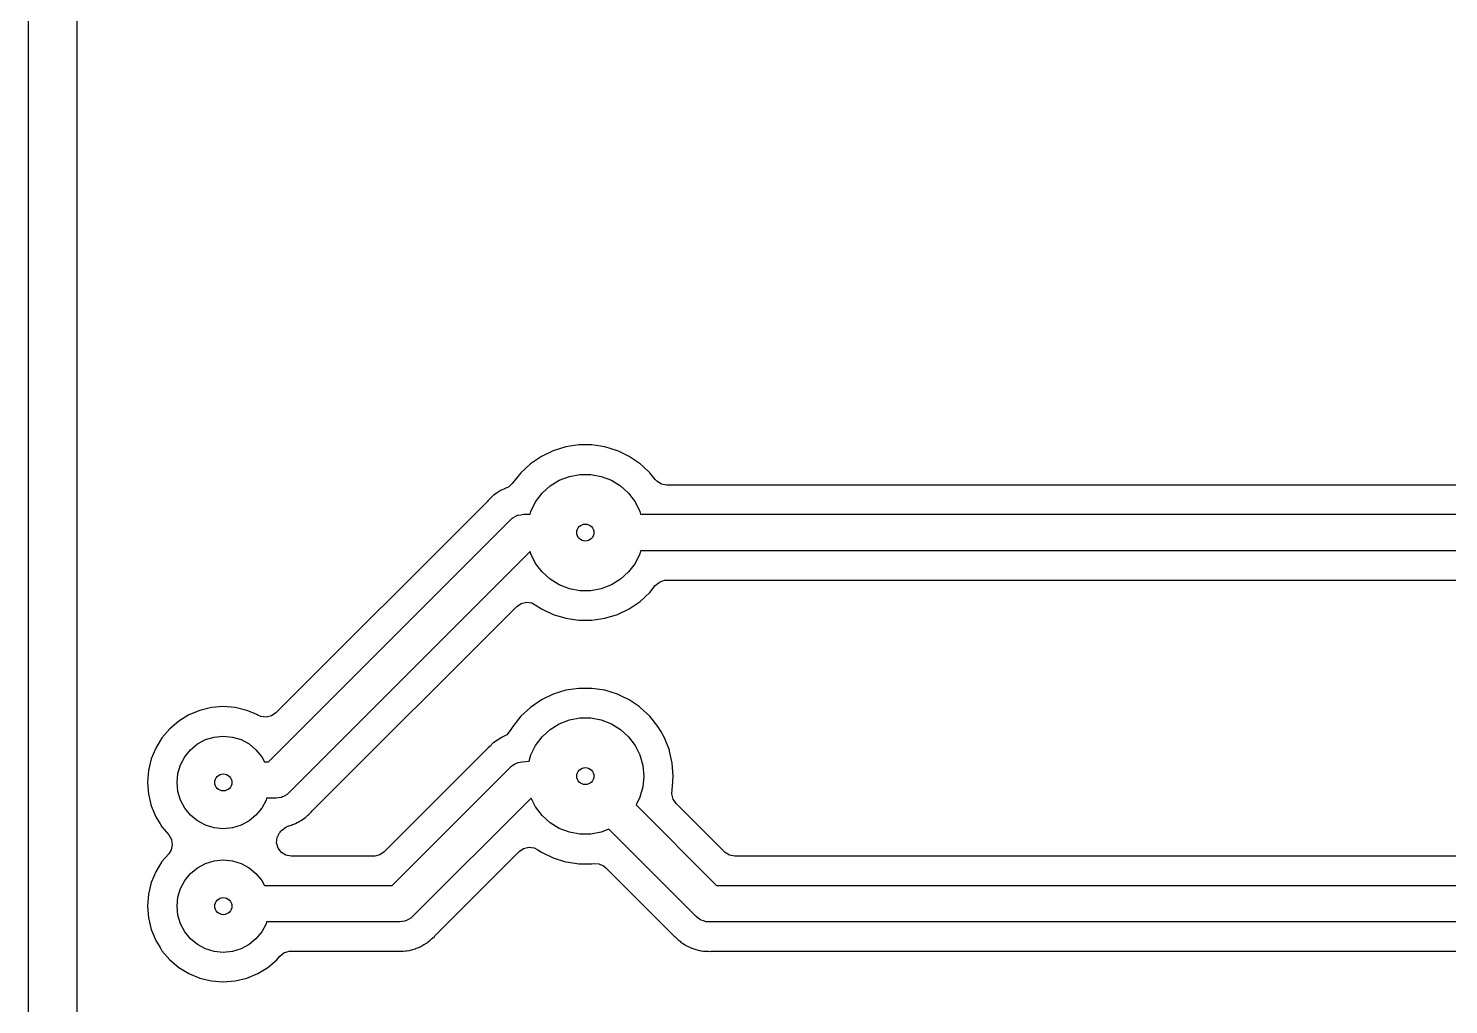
# Model space of a CAD drawing. Extents: x 0.79 to 9.84, y -6.5 to -0.79.
# Drawn here: x 0.787 to 1.935, y -5.219 to -4.43 of the extents above; entities that cross this region are included whole.
import ezdxf

# ---------------------------------------------------------------- set-up
doc = ezdxf.new("R2010")
doc.units = 0
doc.header["$MEASUREMENT"] = 0
doc.layers.add('BLACK', color=7, linetype='CONTINUOUS')

msp = doc.modelspace()

# ---------------------------------------------------------------- linework, layer by layer
at = {"layer": 'BLACK', "linetype": 'CONTINUOUS'}
for p, q in [((0.7874, -6.4961), (0.7874, -0.7874)), ((0.8268, -4.4811), (0.8268, -4.352)), ((0.8268, -5.1394), (0.8268, -4.4811)), ((1.2114, -4.7712), (1.2019, -4.7758)), ((1.2216, -4.7681), (1.2114, -4.7712)), ((1.2114, -4.7712), (1.2114, -4.7712)), ((1.2321, -4.7665), (1.2216, -4.7681)), ((1.2216, -4.7681), (1.2216, -4.7681)), ((1.2427, -4.7665), (1.2321, -4.7665)), ((1.2321, -4.7665), (1.2321, -4.7665)), ((1.2532, -4.7681), (1.2427, -4.7665)), ((1.2427, -4.7665), (1.2427, -4.7665)), ((1.2634, -4.7712), (1.2532, -4.7681)), ((1.2532, -4.7681), (1.2532, -4.7681)), ((1.2648, -4.7719), (1.2634, -4.7712)), ((1.2634, -4.7712), (1.2634, -4.7712)), ((1.2634, -4.7712), (1.2634, -4.7712)), ((1.2634, -4.7712), (1.2634, -4.7712)), ((1.2729, -4.7758), (1.2648, -4.7719)), ((1.1931, -4.7818), (1.1853, -4.7891)), ((1.2019, -4.7758), (1.1931, -4.7818)), ((1.1931, -4.7818), (1.1931, -4.7818)), ((1.2019, -4.7758), (1.2019, -4.7758)), ((1.2801, -4.7807), (1.2729, -4.7758)), ((1.2817, -4.7818), (1.2801, -4.7807)), ((1.2841, -4.784), (1.2817, -4.7818)), ((1.2895, -4.7891), (1.2841, -4.784)), ((1.1853, -4.7891), (1.1784, -4.7977)), ((1.2089, -4.7997), (1.2163, -4.7951)), ((1.2163, -4.7951), (1.2245, -4.792)), ((1.2245, -4.792), (1.233, -4.7904)), ((1.233, -4.7904), (1.2418, -4.7904)), ((1.2418, -4.7904), (1.2503, -4.792)), ((1.2503, -4.792), (1.2585, -4.7951)), ((1.2585, -4.7951), (1.2659, -4.7997)), ((1.2939, -4.7946), (1.2895, -4.7891)), ((1.2952, -4.7959), (1.2939, -4.7946)), ((1.2989, -4.7982), (1.2952, -4.7959)), ((1.163, -4.8075), (1.1616, -4.8089)), ((1.1636, -4.8071), (1.163, -4.8075)), ((1.163, -4.8075), (1.163, -4.8075)), ((1.1648, -4.8062), (1.1636, -4.8071)), ((1.1653, -4.8057), (1.1648, -4.8062)), ((1.1671, -4.8047), (1.1653, -4.8057)), ((1.1679, -4.8043), (1.1671, -4.8047)), ((1.1695, -4.8032), (1.1679, -4.8043)), ((1.1702, -4.8029), (1.1695, -4.8032)), ((1.1715, -4.8023), (1.1702, -4.8029)), ((1.1722, -4.8019), (1.1715, -4.8023)), ((1.1726, -4.8018), (1.1722, -4.8019)), ((1.1722, -4.8019), (1.1722, -4.8019)), ((1.1757, -4.8003), (1.1726, -4.8018)), ((1.1783, -4.7977), (1.1757, -4.8003)), ((1.1784, -4.7977), (1.1783, -4.7977)), ((1.1972, -4.8125), (1.2025, -4.8056)), ((1.2025, -4.8056), (1.2089, -4.7997)), ((1.2659, -4.7997), (1.2723, -4.8056)), ((1.2723, -4.8056), (1.2776, -4.8125)), ((1.3031, -4.799), (1.2989, -4.7982)), ((2.7842, -4.799), (1.3031, -4.799)), ((1.158, -4.8125), (0.9873, -4.9832)), ((1.159, -4.8114), (1.158, -4.8125)), ((1.1594, -4.8108), (1.159, -4.8114)), ((1.1609, -4.8095), (1.1594, -4.8108)), ((1.1594, -4.8108), (1.1594, -4.8108)), ((1.1616, -4.8089), (1.1609, -4.8095)), ((1.1933, -4.8203), (1.1972, -4.8125)), ((1.2776, -4.8125), (1.2815, -4.8203)), ((0.9813, -5.0226), (1.177, -4.827)), ((1.177, -4.827), (1.1781, -4.826)), ((1.1781, -4.826), (1.1783, -4.8258)), ((1.1783, -4.8258), (1.1785, -4.8257)), ((1.1785, -4.8257), (1.1788, -4.8254)), ((1.1788, -4.8254), (1.1807, -4.8245)), ((1.1807, -4.8245), (1.1826, -4.8234)), ((1.1826, -4.8234), (1.1829, -4.8234)), ((1.1829, -4.8234), (1.1832, -4.8233)), ((1.1832, -4.8233), (1.1853, -4.823)), ((1.1853, -4.823), (1.1874, -4.8226)), ((1.1874, -4.8226), (1.1927, -4.8226)), ((1.1927, -4.8226), (1.1933, -4.8203)), ((1.2815, -4.8203), (1.2821, -4.8226)), ((1.2821, -4.8226), (2.9813, -4.8226)), ((1.1929, -4.8528), (0.9978, -5.0478)), ((1.1933, -4.8545), (1.1929, -4.8528)), ((1.2821, -4.8522), (1.2815, -4.8545)), ((2.9874, -4.8522), (1.2821, -4.8522)), ((1.1972, -4.8623), (1.1933, -4.8545)), ((1.2025, -4.8692), (1.1972, -4.8623)), ((1.2776, -4.8623), (1.2723, -4.8692)), ((1.2815, -4.8545), (1.2776, -4.8623)), ((1.2089, -4.8751), (1.2025, -4.8692)), ((1.2163, -4.8797), (1.2089, -4.8751)), ((1.2659, -4.8751), (1.2585, -4.8797)), ((1.2723, -4.8692), (1.2659, -4.8751)), ((1.2972, -4.8774), (1.3013, -4.876)), ((1.3013, -4.876), (1.3031, -4.8758)), ((1.3031, -4.8758), (2.9835, -4.8758)), ((1.2245, -4.8828), (1.2163, -4.8797)), ((1.233, -4.8844), (1.2245, -4.8828)), ((1.2418, -4.8844), (1.233, -4.8844)), ((1.2503, -4.8828), (1.2418, -4.8844)), ((1.2585, -4.8797), (1.2503, -4.8828)), ((1.2817, -4.893), (1.2895, -4.8858)), ((1.2895, -4.8858), (1.2939, -4.8802)), ((1.2939, -4.8802), (1.2972, -4.8774)), ((1.0168, -5.0623), (1.1821, -4.8971)), ((1.1821, -4.8971), (1.1856, -4.8946)), ((1.1856, -4.8946), (1.1898, -4.8936)), ((1.1898, -4.8936), (1.1941, -4.8942)), ((1.1941, -4.8942), (1.197, -4.8957)), ((1.197, -4.8957), (1.2019, -4.899)), ((1.2019, -4.899), (1.2019, -4.899)), ((1.2019, -4.899), (1.2114, -4.9036)), ((1.2634, -4.9036), (1.2729, -4.899)), ((1.2729, -4.899), (1.2817, -4.893)), ((1.2114, -4.9036), (1.2216, -4.9067)), ((1.2216, -4.9067), (1.2216, -4.9067)), ((1.2216, -4.9067), (1.2216, -4.9067)), ((1.2216, -4.9067), (1.2268, -4.9075)), ((1.2268, -4.9075), (1.2321, -4.9083)), ((1.2321, -4.9083), (1.2321, -4.9083)), ((1.2321, -4.9083), (1.2321, -4.9083)), ((1.2321, -4.9083), (1.2427, -4.9083)), ((1.2427, -4.9083), (1.2532, -4.9067)), ((1.2427, -4.9083), (1.2427, -4.9083)), ((1.2532, -4.9067), (1.2634, -4.9036)), ((1.2114, -4.9681), (1.2019, -4.9727)), ((1.2216, -4.9649), (1.2114, -4.9681)), ((1.2114, -4.9681), (1.2114, -4.9681)), ((1.2321, -4.9634), (1.2216, -4.9649)), ((1.2216, -4.9649), (1.2216, -4.9649)), ((1.2427, -4.9634), (1.2321, -4.9634)), ((1.2321, -4.9634), (1.2321, -4.9634)), ((1.2532, -4.9649), (1.2427, -4.9634)), ((1.2427, -4.9634), (1.2427, -4.9634)), ((1.2634, -4.9681), (1.2532, -4.9649)), ((1.2532, -4.9649), (1.2532, -4.9649)), ((1.2667, -4.9697), (1.2634, -4.9681)), ((1.2634, -4.9681), (1.2634, -4.9681)), ((1.2634, -4.9681), (1.2634, -4.9681)), ((1.2634, -4.9681), (1.2634, -4.9681)), ((0.9353, -4.9789), (0.926, -4.9811)), ((0.9449, -4.9781), (0.9353, -4.9789)), ((0.9353, -4.9789), (0.9353, -4.9789)), ((0.9545, -4.9789), (0.9449, -4.9781)), ((0.9449, -4.9781), (0.9449, -4.9781)), ((0.9638, -4.9811), (0.9545, -4.9789)), ((0.9545, -4.9789), (0.9545, -4.9789)), ((1.1931, -4.9787), (1.1853, -4.9859)), ((1.2019, -4.9727), (1.1931, -4.9787)), ((1.1931, -4.9787), (1.1931, -4.9787)), ((1.2019, -4.9727), (1.2019, -4.9727)), ((1.2729, -4.9727), (1.2667, -4.9697)), ((1.2809, -4.9781), (1.2729, -4.9727)), ((1.2817, -4.9787), (1.2809, -4.9781)), ((1.2844, -4.9811), (1.2817, -4.9787)), ((0.9089, -4.9898), (0.9016, -4.9961)), ((0.9171, -4.9848), (0.9089, -4.9898)), ((0.926, -4.9811), (0.9171, -4.9848)), ((0.926, -4.9811), (0.926, -4.9811)), ((0.9727, -4.9848), (0.9638, -4.9811)), ((0.9728, -4.9849), (0.9727, -4.9848)), ((0.9727, -4.9848), (0.9727, -4.9848)), ((0.9727, -4.9848), (0.9727, -4.9848)), ((0.9752, -4.986), (0.9728, -4.9849)), ((0.9795, -4.9866), (0.9752, -4.986)), ((0.9837, -4.9856), (0.9795, -4.9866)), ((0.9873, -4.9832), (0.9837, -4.9856)), ((1.1853, -4.9859), (1.1787, -4.9942)), ((1.2163, -4.992), (1.2245, -4.9888)), ((1.2245, -4.9888), (1.233, -4.9872)), ((1.233, -4.9872), (1.2418, -4.9872)), ((1.2418, -4.9872), (1.2503, -4.9888)), ((1.2503, -4.9888), (1.2585, -4.992)), ((1.2895, -4.9859), (1.2844, -4.9811)), ((1.2961, -4.9942), (1.2895, -4.9859)), ((0.9016, -4.9961), (0.8953, -5.0034)), ((0.9306, -5.0048), (0.9376, -5.0027)), ((0.9376, -5.0027), (0.9449, -5.002)), ((0.9449, -5.002), (0.9522, -5.0027)), ((0.9522, -5.0027), (0.9592, -5.0048)), ((1.1695, -5.0032), (1.1665, -5.0052)), ((1.1696, -5.0031), (1.1695, -5.0032)), ((1.1695, -5.0032), (1.1695, -5.0032)), ((1.1697, -5.0031), (1.1696, -5.0031)), ((1.1698, -5.003), (1.1697, -5.0031)), ((1.1699, -5.003), (1.1698, -5.003)), ((1.17, -5.003), (1.1699, -5.003)), ((1.1708, -5.0026), (1.17, -5.003)), ((1.17, -5.003), (1.17, -5.003)), ((1.17, -5.003), (1.17, -5.003)), ((1.1739, -5.0008), (1.1708, -5.0026)), ((1.1767, -4.9975), (1.1739, -5.0008)), ((1.1787, -4.9942), (1.1767, -4.9975)), ((1.1787, -4.9942), (1.1787, -4.9942)), ((1.1972, -5.0094), (1.2025, -5.0024)), ((1.2025, -5.0024), (1.2089, -4.9966)), ((1.2089, -4.9966), (1.2163, -4.992)), ((1.2585, -4.992), (1.2659, -4.9966)), ((1.2659, -4.9966), (1.2723, -5.0024)), ((1.2723, -5.0024), (1.2776, -5.0094)), ((1.2983, -4.998), (1.2961, -4.9942)), ((1.2961, -4.9942), (1.2961, -4.9942)), ((1.2961, -4.9942), (1.2961, -4.9942)), ((1.3014, -5.0034), (1.2983, -4.998)), ((0.8903, -5.0116), (0.8866, -5.0204)), ((0.8953, -5.0034), (0.8903, -5.0116)), ((0.9138, -5.0186), (0.9184, -5.0129)), ((0.9184, -5.0129), (0.9241, -5.0083)), ((0.9241, -5.0083), (0.9306, -5.0048)), ((0.9592, -5.0048), (0.9657, -5.0083)), ((0.9657, -5.0083), (0.9713, -5.0129)), ((0.9713, -5.0129), (0.976, -5.0186)), ((1.1571, -5.0134), (1.0749, -5.0955)), ((1.1578, -5.0126), (1.1571, -5.0134)), ((1.159, -5.0115), (1.1578, -5.0126)), ((1.1578, -5.0126), (1.1578, -5.0126)), ((1.1604, -5.0101), (1.159, -5.0115)), ((1.1605, -5.01), (1.1604, -5.0101)), ((1.163, -5.0075), (1.1605, -5.01)), ((1.1631, -5.0074), (1.163, -5.0075)), ((1.163, -5.0075), (1.163, -5.0075)), ((1.1633, -5.0073), (1.1631, -5.0074)), ((1.1631, -5.0074), (1.1631, -5.0074)), ((1.1634, -5.0072), (1.1633, -5.0072)), ((1.1633, -5.0072), (1.1633, -5.0073)), ((1.1664, -5.0052), (1.1634, -5.0072)), ((1.1634, -5.0072), (1.1634, -5.0072)), ((1.1665, -5.0052), (1.1664, -5.0052)), ((1.1933, -5.0172), (1.1972, -5.0094)), ((1.2776, -5.0094), (1.2815, -5.0172)), ((1.3053, -5.0133), (1.3014, -5.0034)), ((1.3014, -5.0034), (1.3014, -5.0034)), ((1.3055, -5.0142), (1.3053, -5.0133)), ((1.3077, -5.0237), (1.3055, -5.0142)), ((0.8866, -5.0204), (0.8844, -5.0298)), ((0.8866, -5.0204), (0.8866, -5.0204)), ((0.9082, -5.0321), (0.9103, -5.0251)), ((0.9103, -5.0251), (0.9138, -5.0186)), ((0.976, -5.0186), (0.9781, -5.0226)), ((0.9781, -5.0226), (0.9813, -5.0226)), ((1.1776, -5.0263), (1.1779, -5.0262)), ((1.1779, -5.0262), (1.1788, -5.0254)), ((1.1788, -5.0254), (1.1803, -5.0247)), ((1.1803, -5.0247), (1.1817, -5.0238)), ((1.1817, -5.0238), (1.1825, -5.0236)), ((1.1825, -5.0236), (1.1832, -5.0233)), ((1.1832, -5.0233), (1.1848, -5.023)), ((1.1848, -5.023), (1.1865, -5.0227)), ((1.1865, -5.0227), (1.1919, -5.0223)), ((1.1919, -5.0223), (1.1933, -5.0172)), ((1.2815, -5.0172), (1.2838, -5.0256)), ((1.2838, -5.0256), (1.2846, -5.0343)), ((1.3085, -5.0343), (1.3077, -5.0237)), ((0.8844, -5.0298), (0.8836, -5.0394)), ((0.8844, -5.0298), (0.8844, -5.0298)), ((0.9075, -5.0394), (0.9082, -5.0321)), ((1.0813, -5.1226), (1.177, -5.027)), ((1.177, -5.027), (1.1775, -5.0265)), ((1.1775, -5.0265), (1.1776, -5.0263)), ((1.2846, -5.0343), (1.2838, -5.0429)), ((1.3079, -5.0425), (1.3085, -5.0343)), ((0.8836, -5.0394), (0.8836, -5.0394)), ((0.8836, -5.0394), (0.8844, -5.0489)), ((0.8844, -5.0489), (0.8844, -5.0489)), ((0.8844, -5.0489), (0.8866, -5.0583)), ((0.9082, -5.0467), (0.9075, -5.0394)), ((0.9103, -5.0537), (0.9082, -5.0467)), ((0.9965, -5.0491), (0.9963, -5.0491)), ((0.9967, -5.0488), (0.9965, -5.0491)), ((0.9978, -5.0478), (0.9967, -5.0488)), ((1.2838, -5.0429), (1.2815, -5.0513)), ((1.3073, -5.0486), (1.3076, -5.0454)), ((1.3083, -5.0528), (1.3073, -5.0486)), ((1.3076, -5.0454), (1.3077, -5.0448)), ((1.3077, -5.0448), (1.3079, -5.0425)), ((0.8866, -5.0583), (0.8866, -5.0583)), ((0.8866, -5.0583), (0.8903, -5.0672)), ((0.9138, -5.0601), (0.9103, -5.0537)), ((0.9184, -5.0658), (0.9138, -5.0601)), ((0.976, -5.0601), (0.9713, -5.0658)), ((0.9794, -5.0537), (0.976, -5.0601)), ((0.9799, -5.0522), (0.9794, -5.0537)), ((0.9874, -5.0522), (0.9799, -5.0522)), ((0.9895, -5.0518), (0.9874, -5.0522)), ((0.9916, -5.0516), (0.9895, -5.0518)), ((0.9919, -5.0514), (0.9916, -5.0516)), ((0.9922, -5.0514), (0.9919, -5.0514)), ((0.9941, -5.0504), (0.9922, -5.0514)), ((0.996, -5.0494), (0.9941, -5.0504)), ((0.9963, -5.0491), (0.996, -5.0494)), ((1.1937, -5.052), (1.0978, -5.1478)), ((1.1972, -5.0591), (1.1937, -5.052)), ((1.2025, -5.0661), (1.1972, -5.0591)), ((1.2815, -5.0513), (1.2784, -5.0575)), ((1.2784, -5.0575), (1.3435, -5.1226)), ((1.3107, -5.0564), (1.3083, -5.0528)), ((1.3499, -5.0955), (1.3107, -5.0564)), ((0.8903, -5.0672), (0.8938, -5.0729)), ((0.9241, -5.0705), (0.9184, -5.0658)), ((0.9306, -5.0739), (0.9241, -5.0705)), ((0.9657, -5.0705), (0.9592, -5.0739)), ((0.9713, -5.0658), (0.9657, -5.0705)), ((1.0033, -5.0725), (1.0046, -5.0719)), ((1.0046, -5.0719), (1.0053, -5.0716)), ((1.0046, -5.0719), (1.0046, -5.0719)), ((1.0053, -5.0716), (1.0069, -5.0705)), ((1.0069, -5.0705), (1.0077, -5.0701)), ((1.0077, -5.0701), (1.008, -5.0699)), ((1.008, -5.0699), (1.0095, -5.0691)), ((1.0095, -5.0691), (1.01, -5.0686)), ((1.01, -5.0686), (1.0112, -5.0677)), ((1.0112, -5.0677), (1.0118, -5.0673)), ((1.0118, -5.0673), (1.0132, -5.0659)), ((1.0132, -5.0659), (1.0139, -5.0653)), ((1.0139, -5.0653), (1.0154, -5.064)), ((1.0154, -5.064), (1.0158, -5.0634)), ((1.0158, -5.0634), (1.0168, -5.0623)), ((1.2089, -5.072), (1.2025, -5.0661)), ((1.2163, -5.0765), (1.2089, -5.072)), ((0.8938, -5.0729), (0.8953, -5.0753)), ((0.8953, -5.0753), (0.8953, -5.0754)), ((0.8953, -5.0754), (0.8953, -5.0754)), ((0.8953, -5.0754), (0.9008, -5.0817)), ((0.9008, -5.0817), (0.9029, -5.0855)), ((0.9376, -5.0761), (0.9306, -5.0739)), ((0.9449, -5.0768), (0.9376, -5.0761)), ((0.9522, -5.0761), (0.9449, -5.0768)), ((0.9592, -5.0739), (0.9522, -5.0761)), ((0.9884, -5.084), (0.9904, -5.0801)), ((0.9904, -5.0801), (0.9908, -5.0796)), ((0.9908, -5.0796), (0.9914, -5.0789)), ((0.9914, -5.0789), (0.9919, -5.0783)), ((0.9919, -5.0783), (0.9953, -5.0756)), ((0.9953, -5.0756), (0.9976, -5.0746)), ((0.9976, -5.0746), (0.998, -5.0745)), ((0.998, -5.0745), (0.9999, -5.0738)), ((0.998, -5.0745), (0.998, -5.0745)), ((0.998, -5.0745), (0.998, -5.0745)), ((0.9999, -5.0738), (1.0007, -5.0735)), ((1.0007, -5.0735), (1.0026, -5.0729)), ((1.0026, -5.0729), (1.0031, -5.0726)), ((1.0031, -5.0726), (1.0033, -5.0725)), ((1.2245, -5.0797), (1.2163, -5.0765)), ((1.233, -5.0813), (1.2245, -5.0797)), ((1.2418, -5.0813), (1.233, -5.0813)), ((1.2503, -5.0797), (1.2418, -5.0813)), ((1.2564, -5.0773), (1.2503, -5.0797)), ((1.327, -5.1478), (1.2564, -5.0773)), ((0.9027, -5.094), (0.9008, -5.097)), ((0.9036, -5.0898), (0.9027, -5.094)), ((0.9029, -5.0855), (0.9036, -5.0898)), ((0.988, -5.0883), (0.9884, -5.084)), ((0.9892, -5.0925), (0.988, -5.0883)), ((0.9918, -5.0959), (0.9892, -5.0925)), ((1.1839, -5.0952), (1.1875, -5.0927)), ((1.1875, -5.0927), (1.1917, -5.0918)), ((1.1917, -5.0918), (1.196, -5.0923)), ((1.196, -5.0923), (1.1989, -5.0938)), ((1.1989, -5.0938), (1.2019, -5.0958)), ((0.8953, -5.1034), (0.8903, -5.1116)), ((0.9008, -5.097), (0.8953, -5.1034)), ((0.8953, -5.1034), (0.8953, -5.1034)), ((0.9241, -5.1083), (0.9306, -5.1048)), ((0.9306, -5.1048), (0.9376, -5.1027)), ((0.9376, -5.1027), (0.9449, -5.102)), ((0.9449, -5.102), (0.9522, -5.1027)), ((0.9522, -5.1027), (0.9592, -5.1048)), ((0.9592, -5.1048), (0.9657, -5.1083)), ((0.9955, -5.0982), (0.9918, -5.0959)), ((0.9998, -5.099), (0.9955, -5.0982)), ((1.0666, -5.099), (0.9998, -5.099)), ((1.0672, -5.099), (1.0666, -5.099)), ((1.0714, -5.098), (1.0672, -5.099)), ((1.0749, -5.0955), (1.0714, -5.098)), ((1.1168, -5.1623), (1.1839, -5.0952)), ((1.2019, -5.0958), (1.2114, -5.1004)), ((1.2114, -5.1004), (1.2114, -5.1004)), ((1.2114, -5.1004), (1.2114, -5.1004)), ((1.2114, -5.1004), (1.2214, -5.1035)), ((1.2214, -5.1035), (1.2216, -5.1036)), ((1.2216, -5.1036), (1.2216, -5.1036)), ((1.2216, -5.1036), (1.2216, -5.1036)), ((1.2216, -5.1036), (1.2238, -5.1039)), ((1.2238, -5.1039), (1.2321, -5.1051)), ((1.2321, -5.1051), (1.2321, -5.1051)), ((1.2321, -5.1051), (1.2321, -5.1051)), ((1.2321, -5.1051), (1.2427, -5.1051)), ((1.2427, -5.1051), (1.2439, -5.105)), ((1.2439, -5.105), (1.2482, -5.1051)), ((1.2482, -5.1051), (1.2522, -5.1068)), ((1.3503, -5.0959), (1.3499, -5.0955)), ((1.3539, -5.0982), (1.3503, -5.0959)), ((1.3582, -5.099), (1.3539, -5.0982)), ((2.7842, -5.099), (1.3582, -5.099)), ((0.8903, -5.1116), (0.8866, -5.1204)), ((0.9138, -5.1186), (0.9184, -5.1129)), ((0.9184, -5.1129), (0.9241, -5.1083)), ((0.9657, -5.1083), (0.9713, -5.1129)), ((0.9713, -5.1129), (0.976, -5.1186)), ((1.2522, -5.1068), (1.254, -5.1083)), ((1.254, -5.1083), (1.3098, -5.1641)), ((0.8866, -5.1204), (0.8844, -5.1298)), ((0.8866, -5.1204), (0.8866, -5.1204)), ((0.9082, -5.1321), (0.9103, -5.1251)), ((0.9103, -5.1251), (0.9138, -5.1186)), ((0.976, -5.1186), (0.9781, -5.1226)), ((0.9781, -5.1226), (1.0813, -5.1226)), ((1.3435, -5.1226), (2.8813, -5.1226)), ((0.8268, -5.2374), (0.8268, -5.1394)), ((0.8844, -5.1298), (0.8836, -5.1394)), ((0.8836, -5.1394), (0.8836, -5.1394)), ((0.8836, -5.1394), (0.8844, -5.1489)), ((0.8844, -5.1298), (0.8844, -5.1298)), ((0.9075, -5.1394), (0.9082, -5.1321)), ((0.9082, -5.1467), (0.9075, -5.1394)), ((0.8844, -5.1489), (0.8844, -5.1489)), ((0.8844, -5.1489), (0.8866, -5.1583)), ((0.9103, -5.1537), (0.9082, -5.1467)), ((0.9799, -5.1522), (0.9794, -5.1537)), ((1.0874, -5.1522), (0.9799, -5.1522)), ((1.0895, -5.1518), (1.0874, -5.1522)), ((1.0916, -5.1516), (1.0895, -5.1518)), ((1.0919, -5.1514), (1.0916, -5.1516)), ((1.0922, -5.1514), (1.0919, -5.1514)), ((1.0941, -5.1504), (1.0922, -5.1514)), ((1.096, -5.1494), (1.0941, -5.1504)), ((1.0963, -5.1491), (1.096, -5.1494)), ((1.0965, -5.1491), (1.0963, -5.1491)), ((1.0967, -5.1488), (1.0965, -5.1491)), ((1.0978, -5.1478), (1.0967, -5.1488)), ((1.3287, -5.1491), (1.327, -5.1478)), ((1.3304, -5.1504), (1.3287, -5.1491)), ((1.3307, -5.1505), (1.3304, -5.1504)), ((1.3309, -5.1507), (1.3307, -5.1505)), ((1.333, -5.1513), (1.3309, -5.1507)), ((1.335, -5.152), (1.333, -5.1513)), ((1.3354, -5.152), (1.335, -5.152)), ((1.3356, -5.1521), (1.3354, -5.152)), ((1.3359, -5.152), (1.3356, -5.1521)), ((1.3374, -5.1522), (1.3359, -5.152)), ((2.8874, -5.1522), (1.3374, -5.1522)), ((0.8866, -5.1583), (0.8866, -5.1583)), ((0.8866, -5.1583), (0.8903, -5.1672)), ((0.9138, -5.1601), (0.9103, -5.1537)), ((0.9184, -5.1658), (0.9138, -5.1601)), ((0.976, -5.1601), (0.9713, -5.1658)), ((0.9794, -5.1537), (0.976, -5.1601)), ((1.1154, -5.164), (1.1158, -5.1634)), ((1.1158, -5.1634), (1.1168, -5.1623)), ((0.8903, -5.1672), (0.8938, -5.1729)), ((0.8938, -5.1729), (0.8953, -5.1754)), ((0.8953, -5.1754), (0.9016, -5.1827)), ((0.9241, -5.1705), (0.9184, -5.1658)), ((0.9306, -5.1739), (0.9241, -5.1705)), ((0.9376, -5.1761), (0.9306, -5.1739)), ((0.9592, -5.1739), (0.9522, -5.1761)), ((0.9657, -5.1705), (0.9592, -5.1739)), ((0.9713, -5.1658), (0.9657, -5.1705)), ((1.0932, -5.1754), (1.0952, -5.1752)), ((1.0952, -5.1752), (1.0959, -5.175)), ((1.0959, -5.175), (1.0973, -5.1746)), ((1.0973, -5.1746), (1.098, -5.1745)), ((1.098, -5.1745), (1.0999, -5.1738)), ((1.0999, -5.1738), (1.1007, -5.1735)), ((1.1007, -5.1735), (1.1026, -5.1729)), ((1.1026, -5.1729), (1.103, -5.1727)), ((1.103, -5.1727), (1.1033, -5.1725)), ((1.1033, -5.1725), (1.1046, -5.1719)), ((1.1046, -5.1719), (1.1053, -5.1716)), ((1.1046, -5.1719), (1.1046, -5.1719)), ((1.1053, -5.1716), (1.1069, -5.1705)), ((1.1069, -5.1705), (1.1077, -5.1701)), ((1.1077, -5.1701), (1.108, -5.1699)), ((1.108, -5.1699), (1.1095, -5.1691)), ((1.1095, -5.1691), (1.11, -5.1686)), ((1.11, -5.1686), (1.1112, -5.1677)), ((1.1112, -5.1677), (1.1118, -5.1673)), ((1.1118, -5.1673), (1.1132, -5.1659)), ((1.1132, -5.1659), (1.1139, -5.1653)), ((1.1139, -5.1653), (1.1154, -5.164)), ((1.3098, -5.1641), (1.31, -5.1643)), ((1.31, -5.1643), (1.3123, -5.1667)), ((1.3123, -5.1667), (1.3139, -5.1678)), ((1.3139, -5.1678), (1.3146, -5.1684)), ((1.3146, -5.1684), (1.3162, -5.1696)), ((1.3162, -5.1696), (1.3162, -5.1696)), ((1.3162, -5.1696), (1.3162, -5.1696)), ((1.3162, -5.1696), (1.3168, -5.17)), ((1.3168, -5.17), (1.3181, -5.1707)), ((1.3181, -5.1707), (1.3187, -5.1712)), ((1.3187, -5.1712), (1.3187, -5.1712)), ((1.3187, -5.1712), (1.3187, -5.1712)), ((1.3187, -5.1712), (1.3187, -5.1712)), ((1.3187, -5.1712), (1.3205, -5.1719)), ((1.3205, -5.1719), (1.3213, -5.1723)), ((1.3213, -5.1723), (1.3231, -5.1733)), ((1.3231, -5.1733), (1.3237, -5.1734)), ((1.3237, -5.1734), (1.3238, -5.1734)), ((1.3238, -5.1734), (1.3252, -5.1739)), ((1.3252, -5.1739), (1.3258, -5.1742)), ((1.3258, -5.1742), (1.3268, -5.1744)), ((1.3268, -5.1744), (1.3278, -5.1746)), ((1.3278, -5.1746), (1.3287, -5.1749)), ((1.3287, -5.1749), (1.3306, -5.1754)), ((0.9016, -5.1827), (0.9089, -5.1889)), ((0.9449, -5.1768), (0.9376, -5.1761)), ((0.9522, -5.1761), (0.9449, -5.1768)), ((0.9809, -5.1889), (0.9882, -5.1827)), ((0.9882, -5.1827), (0.9905, -5.1799)), ((0.9905, -5.1799), (0.9939, -5.1772)), ((0.9939, -5.1772), (0.998, -5.1759)), ((0.998, -5.1759), (0.9995, -5.1758)), ((0.9995, -5.1758), (1.0868, -5.1758)), ((1.0868, -5.1758), (1.0871, -5.1758)), ((1.0871, -5.1758), (1.0903, -5.1759)), ((1.0903, -5.1759), (1.0923, -5.1755)), ((1.0923, -5.1755), (1.0932, -5.1754)), ((1.0932, -5.1754), (1.0932, -5.1754)), ((1.3306, -5.1754), (1.331, -5.1754)), ((1.331, -5.1754), (1.3313, -5.1755)), ((1.3313, -5.1755), (1.3328, -5.1757)), ((1.3328, -5.1757), (1.3335, -5.1758)), ((1.3335, -5.1758), (1.3335, -5.1758)), ((1.3335, -5.1758), (1.3355, -5.1758)), ((1.3355, -5.1758), (1.3364, -5.1758)), ((1.3364, -5.1758), (1.3366, -5.1759)), ((1.3366, -5.1759), (1.3384, -5.176)), ((1.3384, -5.176), (1.3391, -5.1759)), ((1.3391, -5.1759), (1.3406, -5.1758)), ((1.3406, -5.1758), (2.8868, -5.1758)), ((0.9089, -5.1889), (0.913, -5.1914)), ((0.913, -5.1914), (0.9171, -5.1939)), ((0.9171, -5.1939), (0.926, -5.1976)), ((0.926, -5.1976), (0.934, -5.1995)), ((0.9545, -5.1998), (0.9638, -5.1976)), ((0.9638, -5.1976), (0.9727, -5.1939)), ((0.9638, -5.1976), (0.9638, -5.1976)), ((0.9727, -5.1939), (0.9809, -5.1889)), ((0.934, -5.1995), (0.9353, -5.1998)), ((0.9353, -5.1998), (0.9353, -5.1998)), ((0.9353, -5.1998), (0.9353, -5.1998)), ((0.9353, -5.1998), (0.9449, -5.2006)), ((0.9449, -5.2006), (0.9545, -5.1998)), ((0.9449, -5.2006), (0.9449, -5.2006)), ((0.9449, -5.2006), (0.9449, -5.2006)), ((0.9545, -5.1998), (0.9545, -5.1998)), ((0.9545, -5.1998), (0.9545, -5.1998))]:
    msp.add_line(p, q, dxfattribs=at)
at = {"layer": 'BLACK'}
for centre in [(1.2374, -4.8374), (0.9449, -5.0394), (1.2374, -5.0343), (0.9449, -5.1394)]:
    msp.add_circle(centre, 0.00689, dxfattribs=at)

doc.saveas('drawing.dxf')
